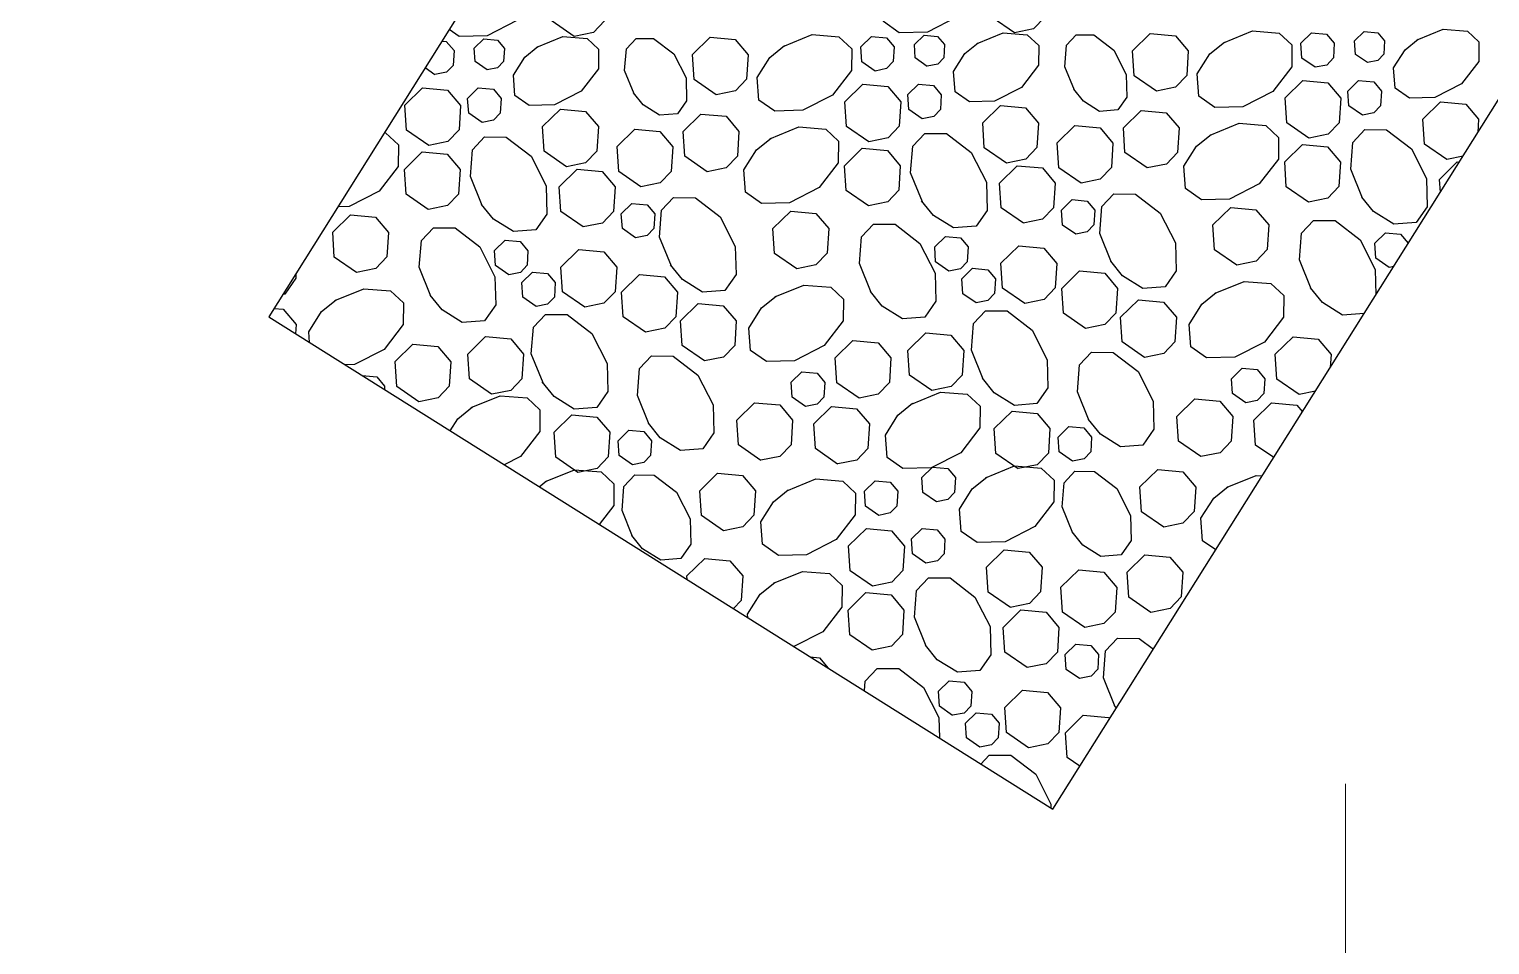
# Model space of a CAD drawing. Header units: inches. Extents: x 3312 to 5850, y 7905 to 11961.
# Drawn here: x 5199 to 5215.56, y 10042.54 to 10052.93 of the extents above; entities that cross this region are included whole.
import ezdxf

# ---------------------------------------------------------------- set-up
doc = ezdxf.new("R2010")
doc.units = ezdxf.units.IN
doc.header["$LTSCALE"] = 80
doc.header["$MEASUREMENT"] = 0
doc.linetypes.add('HIDDEN', pattern=[0.375, 0.25, -0.125])
doc.layers.add('grid', color=254, linetype='HIDDEN')
doc.layers.add('STORM', color=250, linetype='Continuous')

msp = doc.modelspace()

# ---------------------------------------------------------------- linework, layer by layer
at = {"color": 5, "const_width": 20}
msp.add_lwpolyline([(5203.247, 10035.586), (5170.469, 9929.604)], dxfattribs=at)
at = {"layer": 'grid', "color": 252, "linetype": 'HIDDEN', "lineweight": 0}
msp.add_line((5214.039, 8224.369), (5213.807, 11894.203), dxfattribs=at)
at = {"layer": 'STORM', "color": 1, "flags": 128}
msp.add_lwpolyline([(5201.713, 10049.664), (5210.606, 10044.081), (5221.771, 10061.867), (5212.878, 10067.45)], close=True, dxfattribs=at)
for points in [[(5208.96, 10053.621), (5209.29, 10053.755), (5209.593, 10053.731), (5209.738, 10053.595), (5209.736, 10053.349), (5209.519, 10053.068), (5209.183, 10052.896), (5208.864, 10052.888), (5208.684, 10053.014), (5208.664, 10053.268), (5208.808, 10053.495), (5208.974, 10053.63)], [(5204.24, 10053.69), (5204.298, 10053.713), (5204.602, 10053.69), (5204.747, 10053.554), (5204.744, 10053.308), (5204.528, 10053.026), (5204.191, 10052.854), (5203.873, 10052.846), (5203.76, 10052.925)], [(5205.178, 10052.845), (5204.926, 10053.02), (5204.908, 10053.301), (5205.109, 10053.499), (5205.393, 10053.473), (5205.54, 10053.3), (5205.522, 10053.022), (5205.396, 10052.89), (5205.178, 10052.846)], [(5210.17, 10052.887), (5209.917, 10053.062), (5209.899, 10053.343), (5210.1, 10053.541), (5210.385, 10053.515), (5210.531, 10053.342), (5210.513, 10053.063), (5210.387, 10052.931), (5210.17, 10052.887)], [(5212.539, 10052.774), (5212.868, 10052.908), (5213.172, 10052.885), (5213.317, 10052.749), (5213.314, 10052.503), (5213.098, 10052.221), (5212.761, 10052.049), (5212.443, 10052.041), (5212.262, 10052.167), (5212.243, 10052.421), (5212.387, 10052.649), (5212.552, 10052.783)], [(5214.173, 10052.549), (5214.036, 10052.643), (5214.026, 10052.795), (5214.135, 10052.902), (5214.289, 10052.888), (5214.368, 10052.795), (5214.358, 10052.644), (5214.29, 10052.573), (5214.173, 10052.549)], [(5214.737, 10052.807), (5215.033, 10052.928), (5215.306, 10052.906), (5215.437, 10052.784), (5215.434, 10052.563), (5215.24, 10052.309), (5214.937, 10052.155), (5214.65, 10052.147), (5214.487, 10052.26), (5214.47, 10052.489), (5214.6, 10052.694), (5214.749, 10052.815)], [(5203.678, 10052.794), (5203.727, 10052.789), (5203.815, 10052.686), (5203.804, 10052.518), (5203.729, 10052.439), (5203.598, 10052.413)], [(5204.19, 10052.466), (5204.054, 10052.56), (5204.044, 10052.712), (5204.152, 10052.819), (5204.306, 10052.804), (5204.385, 10052.711), (5204.376, 10052.561), (5204.308, 10052.49), (5204.19, 10052.466)], [(5204.754, 10052.724), (5205.05, 10052.844), (5205.323, 10052.823), (5205.454, 10052.701), (5205.452, 10052.479), (5205.257, 10052.226), (5204.954, 10052.071), (5204.667, 10052.064), (5204.505, 10052.177), (5204.488, 10052.406), (5204.617, 10052.611), (5204.766, 10052.732)], [(5205.857, 10052.194), (5205.749, 10052.461), (5205.769, 10052.707), (5205.878, 10052.824), (5206.078, 10052.822), (5206.306, 10052.647), (5206.445, 10052.375), (5206.451, 10052.117), (5206.35, 10051.97), (5206.144, 10051.955), (5205.959, 10052.071), (5205.851, 10052.205)], [(5206.788, 10052.184), (5206.536, 10052.359), (5206.517, 10052.64), (5206.719, 10052.838), (5207.003, 10052.812), (5207.15, 10052.639), (5207.132, 10052.361), (5207.006, 10052.229), (5206.788, 10052.184)], [(5207.548, 10052.733), (5207.877, 10052.867), (5208.18, 10052.843), (5208.326, 10052.707), (5208.323, 10052.461), (5208.107, 10052.18), (5207.77, 10052.008), (5207.451, 10051.999), (5207.271, 10052.125), (5207.252, 10052.379), (5207.396, 10052.607), (5207.561, 10052.742)], [(5208.589, 10052.454), (5208.438, 10052.559), (5208.427, 10052.728), (5208.547, 10052.846), (5208.718, 10052.83), (5208.806, 10052.727), (5208.795, 10052.56), (5208.72, 10052.481), (5208.589, 10052.454)], [(5209.181, 10052.507), (5209.045, 10052.602), (5209.035, 10052.754), (5209.144, 10052.861), (5209.297, 10052.846), (5209.376, 10052.753), (5209.367, 10052.603), (5209.299, 10052.531), (5209.181, 10052.508)], [(5209.745, 10052.766), (5210.041, 10052.886), (5210.315, 10052.864), (5210.445, 10052.742), (5210.443, 10052.521), (5210.248, 10052.267), (5209.945, 10052.113), (5209.659, 10052.106), (5209.496, 10052.219), (5209.479, 10052.447), (5209.608, 10052.652), (5209.757, 10052.773)], [(5210.849, 10052.236), (5210.74, 10052.503), (5210.76, 10052.748), (5210.87, 10052.866), (5211.069, 10052.864), (5211.297, 10052.689), (5211.436, 10052.416), (5211.443, 10052.158), (5211.341, 10052.012), (5211.135, 10051.996), (5210.951, 10052.113), (5210.842, 10052.247)], [(5211.779, 10052.226), (5211.527, 10052.4), (5211.508, 10052.682), (5211.71, 10052.879), (5211.995, 10052.853), (5212.141, 10052.681), (5212.123, 10052.402), (5211.997, 10052.27), (5211.78, 10052.226)], [(5213.58, 10052.496), (5213.429, 10052.6), (5213.418, 10052.769), (5213.539, 10052.888), (5213.709, 10052.872), (5213.797, 10052.769), (5213.786, 10052.602), (5213.711, 10052.522), (5213.58, 10052.496)], [(5203.598, 10052.412), (5203.487, 10052.489)], [(5203.527, 10051.609), (5203.275, 10051.783), (5203.256, 10052.065), (5203.457, 10052.262), (5203.742, 10052.236), (5203.889, 10052.064), (5203.871, 10051.785), (5203.745, 10051.653), (5203.527, 10051.609)], [(5204.132, 10051.871), (5203.981, 10051.975), (5203.969, 10052.144), (5204.09, 10052.263), (5204.261, 10052.247), (5204.349, 10052.144), (5204.338, 10051.976), (5204.263, 10051.897), (5204.132, 10051.871)], [(5208.518, 10051.65), (5208.266, 10051.825), (5208.247, 10052.106), (5208.449, 10052.304), (5208.734, 10052.278), (5208.88, 10052.105), (5208.862, 10051.827), (5208.736, 10051.695), (5208.518, 10051.651)], [(5209.124, 10051.912), (5208.972, 10052.017), (5208.961, 10052.186), (5209.082, 10052.304), (5209.252, 10052.289), (5209.34, 10052.185), (5209.33, 10052.018), (5209.254, 10051.939), (5209.124, 10051.912)], [(5213.509, 10051.692), (5213.257, 10051.866), (5213.239, 10052.148), (5213.44, 10052.346), (5213.725, 10052.319), (5213.871, 10052.147), (5213.853, 10051.868), (5213.727, 10051.736), (5213.51, 10051.692)], [(5214.115, 10051.954), (5213.963, 10052.059), (5213.952, 10052.227), (5214.073, 10052.346), (5214.244, 10052.331), (5214.332, 10052.227), (5214.321, 10052.06), (5214.245, 10051.981), (5214.115, 10051.954)], [(5215.072, 10051.451), (5214.819, 10051.626), (5214.801, 10051.907), (5215.002, 10052.105), (5215.287, 10052.079), (5215.433, 10051.906), (5215.424, 10051.755)], [(5205.09, 10051.368), (5204.837, 10051.543), (5204.818, 10051.824), (5205.02, 10052.022), (5205.305, 10051.996), (5205.451, 10051.823), (5205.433, 10051.544), (5205.307, 10051.413), (5205.089, 10051.368)], [(5206.685, 10051.312), (5206.432, 10051.487), (5206.414, 10051.768), (5206.615, 10051.966), (5206.9, 10051.94), (5207.046, 10051.767), (5207.028, 10051.489), (5206.902, 10051.357), (5206.685, 10051.312)], [(5210.081, 10051.41), (5209.828, 10051.584), (5209.81, 10051.866), (5210.011, 10052.063), (5210.296, 10052.037), (5210.442, 10051.864), (5210.424, 10051.586), (5210.298, 10051.454), (5210.08, 10051.41)], [(5211.676, 10051.354), (5211.423, 10051.528), (5211.405, 10051.81), (5211.606, 10052.007), (5211.891, 10051.981), (5212.037, 10051.808), (5212.019, 10051.53), (5211.893, 10051.399), (5211.676, 10051.354)], [(5203.026, 10051.755), (5203.038, 10051.754), (5203.183, 10051.618), (5203.18, 10051.372), (5202.964, 10051.09), (5202.627, 10050.919), (5202.499, 10050.915)], [(5205.934, 10051.14), (5205.682, 10051.314), (5205.663, 10051.596), (5205.865, 10051.793), (5206.15, 10051.768), (5206.296, 10051.595), (5206.278, 10051.316), (5206.152, 10051.185), (5205.934, 10051.14)], [(5207.396, 10051.686), (5207.725, 10051.819), (5208.029, 10051.796), (5208.174, 10051.66), (5208.172, 10051.413), (5207.955, 10051.132), (5207.619, 10050.96), (5207.3, 10050.952), (5207.12, 10051.078), (5207.101, 10051.332), (5207.244, 10051.56), (5207.41, 10051.694)], [(5209.126, 10050.97), (5208.992, 10051.298), (5209.016, 10051.602), (5209.152, 10051.747), (5209.398, 10051.745), (5209.679, 10051.528), (5209.851, 10051.192), (5209.86, 10050.873), (5209.734, 10050.693), (5209.48, 10050.674), (5209.252, 10050.817), (5209.117, 10050.983)], [(5210.925, 10051.182), (5210.673, 10051.356), (5210.655, 10051.638), (5210.856, 10051.835), (5211.141, 10051.809), (5211.287, 10051.636), (5211.269, 10051.358), (5211.143, 10051.226), (5210.925, 10051.182)], [(5212.388, 10051.727), (5212.717, 10051.861), (5213.02, 10051.837), (5213.165, 10051.701), (5213.163, 10051.455), (5212.946, 10051.174), (5212.61, 10051.002), (5212.291, 10050.994), (5212.111, 10051.12), (5212.092, 10051.373), (5212.235, 10051.601), (5212.401, 10051.735)], [(5214.117, 10051.011), (5213.983, 10051.34), (5214.007, 10051.643), (5214.143, 10051.789), (5214.389, 10051.786), (5214.671, 10051.57), (5214.842, 10051.233), (5214.851, 10050.915), (5214.725, 10050.734), (5214.471, 10050.715), (5214.243, 10050.859), (5214.109, 10051.024)], [(5204.135, 10050.928), (5204.001, 10051.257), (5204.025, 10051.56), (5204.161, 10051.706), (5204.407, 10051.703), (5204.688, 10051.487), (5204.86, 10051.15), (5204.868, 10050.831), (5204.742, 10050.651), (5204.489, 10050.632), (5204.261, 10050.775), (5204.126, 10050.941)], [(5208.514, 10050.924), (5208.261, 10051.099), (5208.243, 10051.38), (5208.444, 10051.578), (5208.729, 10051.552), (5208.875, 10051.379), (5208.857, 10051.101), (5208.732, 10050.969), (5208.514, 10050.925)], [(5213.505, 10050.966), (5213.252, 10051.14), (5213.234, 10051.422), (5213.435, 10051.619), (5213.72, 10051.594), (5213.866, 10051.421), (5213.849, 10051.143), (5213.723, 10051.01), (5213.505, 10050.966)], [(5203.522, 10050.883), (5203.27, 10051.057), (5203.251, 10051.338), (5203.453, 10051.536), (5203.738, 10051.51), (5203.884, 10051.338), (5203.866, 10051.059), (5203.74, 10050.927), (5203.523, 10050.883)], [(5215, 10051.081), (5214.991, 10051.224), (5215.192, 10051.422), (5215.213, 10051.42)], [(5215.257, 10051.489), (5215.072, 10051.452)], [(5205.279, 10050.685), (5205.027, 10050.86), (5205.008, 10051.141), (5205.21, 10051.339), (5205.495, 10051.313), (5205.641, 10051.14), (5205.623, 10050.862), (5205.497, 10050.73), (5205.279, 10050.685)], [(5210.271, 10050.727), (5210.018, 10050.901), (5209.999, 10051.183), (5210.201, 10051.38), (5210.486, 10051.355), (5210.632, 10051.182), (5210.614, 10050.903), (5210.488, 10050.772), (5210.27, 10050.727)], [(5205.874, 10050.561), (5205.723, 10050.666), (5205.711, 10050.834), (5205.832, 10050.953), (5206.003, 10050.938), (5206.091, 10050.834), (5206.08, 10050.667), (5206.005, 10050.588), (5205.874, 10050.561)], [(5206.279, 10050.242), (5206.145, 10050.571), (5206.169, 10050.874), (5206.305, 10051.019), (5206.551, 10051.017), (5206.832, 10050.801), (5207.004, 10050.464), (5207.013, 10050.145), (5206.887, 10049.965), (5206.633, 10049.946), (5206.405, 10050.089), (5206.271, 10050.255)], [(5210.865, 10050.603), (5210.714, 10050.707), (5210.703, 10050.876), (5210.824, 10050.995), (5210.994, 10050.979), (5211.082, 10050.876), (5211.071, 10050.709), (5210.996, 10050.629), (5210.865, 10050.603)], [(5211.27, 10050.283), (5211.137, 10050.612), (5211.16, 10050.916), (5211.296, 10051.061), (5211.542, 10051.058), (5211.824, 10050.842), (5211.995, 10050.506), (5212.004, 10050.187), (5211.878, 10050.006), (5211.624, 10049.988), (5211.396, 10050.131), (5211.262, 10050.297)], [(5212.692, 10050.253), (5212.44, 10050.427), (5212.421, 10050.709), (5212.623, 10050.907), (5212.907, 10050.881), (5213.054, 10050.708), (5213.036, 10050.429), (5212.91, 10050.298), (5212.692, 10050.253)], [(5202.71, 10050.17), (5202.457, 10050.344), (5202.439, 10050.626), (5202.64, 10050.823), (5202.925, 10050.797), (5203.072, 10050.624), (5203.054, 10050.346), (5202.928, 10050.214), (5202.71, 10050.17)], [(5207.701, 10050.211), (5207.449, 10050.386), (5207.43, 10050.667), (5207.632, 10050.865), (5207.917, 10050.839), (5208.063, 10050.666), (5208.045, 10050.388), (5207.919, 10050.256), (5207.701, 10050.212)], [(5213.536, 10049.982), (5213.402, 10050.311), (5213.426, 10050.615), (5213.562, 10050.76), (5213.808, 10050.757), (5214.089, 10050.541), (5214.261, 10050.204), (5214.269, 10049.916)], [(5203.553, 10049.899), (5203.42, 10050.228), (5203.444, 10050.531), (5203.58, 10050.676), (5203.826, 10050.674), (5204.107, 10050.458), (5204.279, 10050.121), (5204.287, 10049.802), (5204.161, 10049.622), (5203.908, 10049.603), (5203.68, 10049.746), (5203.545, 10049.912)], [(5208.545, 10049.94), (5208.411, 10050.269), (5208.435, 10050.573), (5208.571, 10050.718), (5208.817, 10050.716), (5209.098, 10050.499), (5209.27, 10050.162), (5209.278, 10049.844), (5209.153, 10049.663), (5208.899, 10049.644), (5208.671, 10049.788), (5208.536, 10049.954)], [(5209.427, 10050.185), (5209.275, 10050.29), (5209.265, 10050.459), (5209.386, 10050.577), (5209.556, 10050.562), (5209.644, 10050.458), (5209.634, 10050.291), (5209.558, 10050.212), (5209.427, 10050.185)], [(5214.419, 10050.227), (5214.267, 10050.332), (5214.256, 10050.5), (5214.377, 10050.619), (5214.547, 10050.603), (5214.636, 10050.5)], [(5204.436, 10050.144), (5204.284, 10050.248), (5204.273, 10050.417), (5204.394, 10050.536), (5204.565, 10050.52), (5204.653, 10050.416), (5204.642, 10050.25), (5204.567, 10050.17), (5204.436, 10050.144)], [(5205.297, 10049.775), (5205.045, 10049.95), (5205.026, 10050.231), (5205.228, 10050.428), (5205.513, 10050.403), (5205.659, 10050.229), (5205.641, 10049.951), (5205.515, 10049.819), (5205.297, 10049.775)], [(5210.288, 10049.817), (5210.036, 10049.991), (5210.017, 10050.273), (5210.219, 10050.47), (5210.504, 10050.444), (5210.65, 10050.271), (5210.632, 10049.993), (5210.506, 10049.861), (5210.288, 10049.817)], [(5202.02, 10050.153), (5202.021, 10050.104), (5201.895, 10049.923), (5201.875, 10049.922)], [(5204.745, 10049.782), (5204.594, 10049.887), (5204.583, 10050.056), (5204.704, 10050.174), (5204.874, 10050.159), (5204.962, 10050.055), (5204.952, 10049.888), (5204.876, 10049.809), (5204.745, 10049.782)], [(5205.986, 10049.491), (5205.734, 10049.666), (5205.715, 10049.947), (5205.917, 10050.145), (5206.202, 10050.119), (5206.348, 10049.946), (5206.33, 10049.667), (5206.204, 10049.536), (5205.986, 10049.492)], [(5209.737, 10049.824), (5209.585, 10049.928), (5209.574, 10050.097), (5209.695, 10050.216), (5209.866, 10050.2), (5209.953, 10050.097), (5209.943, 10049.929), (5209.867, 10049.85), (5209.737, 10049.824)], [(5210.977, 10049.533), (5210.725, 10049.708), (5210.706, 10049.989), (5210.908, 10050.187), (5211.193, 10050.16), (5211.339, 10049.987), (5211.321, 10049.709), (5211.195, 10049.577), (5210.977, 10049.533)], [(5214.471, 10050.238), (5214.419, 10050.227)], [(5202.463, 10049.851), (5202.792, 10049.984), (5203.095, 10049.961), (5203.241, 10049.825), (5203.238, 10049.579), (5203.022, 10049.297), (5202.685, 10049.125), (5202.575, 10049.123)], [(5207.454, 10049.892), (5207.783, 10050.026), (5208.087, 10050.002), (5208.232, 10049.866), (5208.229, 10049.62), (5208.013, 10049.339), (5207.676, 10049.167), (5207.358, 10049.159), (5207.177, 10049.285), (5207.158, 10049.538), (5207.302, 10049.767), (5207.467, 10049.901)], [(5212.445, 10049.934), (5212.774, 10050.068), (5213.078, 10050.044), (5213.223, 10049.908), (5213.221, 10049.662), (5213.004, 10049.38), (5212.668, 10049.209), (5212.349, 10049.2), (5212.169, 10049.326), (5212.15, 10049.58), (5212.293, 10049.808), (5212.459, 10049.943)], [(5214.136, 10049.705), (5213.89, 10049.686), (5213.662, 10049.83), (5213.528, 10049.995)], [(5201.774, 10049.76), (5201.877, 10049.751), (5202.023, 10049.578), (5202.017, 10049.473)], [(5202.176, 10049.373), (5202.167, 10049.497), (5202.311, 10049.725), (5202.476, 10049.859)], [(5206.653, 10049.165), (5206.401, 10049.339), (5206.382, 10049.621), (5206.584, 10049.818), (5206.868, 10049.792), (5207.015, 10049.619), (5206.997, 10049.341), (5206.871, 10049.209), (5206.653, 10049.165)], [(5211.644, 10049.206), (5211.392, 10049.381), (5211.373, 10049.662), (5211.575, 10049.86), (5211.86, 10049.834), (5212.006, 10049.661), (5211.988, 10049.383), (5211.862, 10049.251), (5211.644, 10049.206)], [(5204.824, 10048.916), (5204.69, 10049.245), (5204.714, 10049.548), (5204.85, 10049.694), (5205.096, 10049.691), (5205.378, 10049.475), (5205.55, 10049.138), (5205.558, 10048.82), (5205.432, 10048.639), (5205.178, 10048.62), (5204.95, 10048.764), (5204.815, 10048.929)], [(5209.815, 10048.958), (5209.682, 10049.287), (5209.706, 10049.59), (5209.841, 10049.735), (5210.087, 10049.733), (5210.369, 10049.516), (5210.541, 10049.18), (5210.549, 10048.861), (5210.423, 10048.681), (5210.169, 10048.662), (5209.941, 10048.805), (5209.807, 10048.971)], [(5204.241, 10048.788), (5203.989, 10048.962), (5203.971, 10049.244), (5204.172, 10049.441), (5204.457, 10049.415), (5204.603, 10049.243), (5204.585, 10048.964), (5204.46, 10048.832), (5204.242, 10048.788)], [(5209.233, 10048.829), (5208.98, 10049.004), (5208.962, 10049.285), (5209.163, 10049.483), (5209.448, 10049.457), (5209.594, 10049.284), (5209.576, 10049.006), (5209.451, 10048.874), (5209.233, 10048.83)], [(5213.399, 10048.786), (5213.146, 10048.96), (5213.128, 10049.242), (5213.329, 10049.439), (5213.614, 10049.413), (5213.76, 10049.24), (5213.751, 10049.09)], [(5203.416, 10048.702), (5203.164, 10048.877), (5203.145, 10049.158), (5203.347, 10049.356), (5203.631, 10049.33), (5203.778, 10049.157), (5203.76, 10048.879), (5203.634, 10048.747), (5203.416, 10048.702)], [(5208.408, 10048.744), (5208.155, 10048.918), (5208.136, 10049.2), (5208.338, 10049.398), (5208.623, 10049.372), (5208.769, 10049.199), (5208.751, 10048.92), (5208.625, 10048.788), (5208.408, 10048.744)], [(5211.018, 10048.488), (5210.885, 10048.817), (5210.908, 10049.12), (5211.044, 10049.265), (5211.29, 10049.263), (5211.572, 10049.046), (5211.744, 10048.71), (5211.752, 10048.391), (5211.626, 10048.211), (5211.372, 10048.192), (5211.144, 10048.335), (5211.01, 10048.501)], [(5206.027, 10048.446), (5205.894, 10048.775), (5205.917, 10049.078), (5206.053, 10049.224), (5206.299, 10049.221), (5206.58, 10049.005), (5206.752, 10048.668), (5206.761, 10048.35), (5206.635, 10048.169), (5206.381, 10048.15), (5206.153, 10048.294), (5206.019, 10048.459)], [(5202.772, 10048.999), (5202.94, 10048.984), (5203.027, 10048.88), (5203.025, 10048.84)], [(5207.802, 10048.649), (5207.65, 10048.754), (5207.639, 10048.923), (5207.76, 10049.041), (5207.931, 10049.026), (5208.019, 10048.922), (5208.008, 10048.755), (5207.932, 10048.676), (5207.802, 10048.649)], [(5212.793, 10048.691), (5212.642, 10048.795), (5212.63, 10048.964), (5212.751, 10049.083), (5212.922, 10049.067), (5213.01, 10048.963), (5212.999, 10048.796), (5212.923, 10048.717), (5212.793, 10048.691)], [(5204.01, 10048.636), (5204.339, 10048.77), (5204.643, 10048.746), (5204.788, 10048.61), (5204.786, 10048.364), (5204.569, 10048.082), (5204.384, 10047.987)], [(5209.002, 10048.677), (5209.331, 10048.811), (5209.634, 10048.788), (5209.78, 10048.651), (5209.777, 10048.405), (5209.561, 10048.124), (5209.224, 10047.952), (5208.905, 10047.944), (5208.725, 10048.07), (5208.706, 10048.324), (5208.849, 10048.551), (5209.015, 10048.686)], [(5213.583, 10048.823), (5213.399, 10048.786)], [(5203.771, 10048.372), (5203.858, 10048.51), (5204.024, 10048.644)], [(5207.293, 10048.038), (5207.04, 10048.213), (5207.021, 10048.494), (5207.223, 10048.692), (5207.508, 10048.666), (5207.654, 10048.493), (5207.636, 10048.215), (5207.51, 10048.083), (5207.292, 10048.039)], [(5208.164, 10047.996), (5207.912, 10048.171), (5207.894, 10048.452), (5208.095, 10048.65), (5208.38, 10048.624), (5208.526, 10048.451), (5208.508, 10048.172), (5208.382, 10048.041), (5208.165, 10047.997)], [(5210.211, 10047.943), (5209.958, 10048.117), (5209.94, 10048.399), (5210.142, 10048.597), (5210.426, 10048.571), (5210.572, 10048.398), (5210.555, 10048.12), (5210.429, 10047.988), (5210.211, 10047.944)], [(5212.283, 10048.08), (5212.031, 10048.255), (5212.013, 10048.536), (5212.214, 10048.734), (5212.499, 10048.708), (5212.645, 10048.535), (5212.627, 10048.257), (5212.501, 10048.124), (5212.284, 10048.08)], [(5213.11, 10048.07), (5212.903, 10048.212), (5212.885, 10048.494), (5213.086, 10048.691), (5213.371, 10048.665), (5213.436, 10048.589)], [(5205.22, 10047.902), (5204.967, 10048.076), (5204.949, 10048.358), (5205.15, 10048.555), (5205.435, 10048.529), (5205.581, 10048.356), (5205.563, 10048.078), (5205.438, 10047.946), (5205.22, 10047.902)], [(5205.837, 10047.987), (5205.686, 10048.092), (5205.675, 10048.261), (5205.796, 10048.379), (5205.967, 10048.364), (5206.055, 10048.26), (5206.044, 10048.093), (5205.968, 10048.014), (5205.837, 10047.987)], [(5210.829, 10048.029), (5210.677, 10048.133), (5210.666, 10048.302), (5210.787, 10048.421), (5210.958, 10048.405), (5211.045, 10048.301), (5211.035, 10048.134), (5210.959, 10048.056), (5210.829, 10048.029)], [(5204.85, 10047.798), (5205.179, 10047.932), (5205.483, 10047.908), (5205.628, 10047.772), (5205.625, 10047.526), (5205.46, 10047.312)], [(5209.284, 10047.568), (5209.132, 10047.673), (5209.121, 10047.842), (5209.242, 10047.961), (5209.413, 10047.945), (5209.501, 10047.842), (5209.49, 10047.675), (5209.415, 10047.595), (5209.284, 10047.568)], [(5209.841, 10047.84), (5210.17, 10047.974), (5210.474, 10047.95), (5210.619, 10047.814), (5210.617, 10047.568), (5210.4, 10047.286), (5210.063, 10047.115), (5209.745, 10047.106), (5209.565, 10047.232), (5209.546, 10047.486), (5209.689, 10047.714), (5209.855, 10047.848)], [(5211.863, 10047.28), (5211.611, 10047.454), (5211.592, 10047.736), (5211.794, 10047.933), (5212.079, 10047.907), (5212.225, 10047.735), (5212.207, 10047.457), (5212.081, 10047.325), (5211.863, 10047.281)], [(5204.779, 10047.739), (5204.863, 10047.807)], [(5205.84, 10047.173), (5205.72, 10047.469), (5205.741, 10047.742), (5205.863, 10047.873), (5206.085, 10047.871), (5206.338, 10047.676), (5206.493, 10047.373), (5206.5, 10047.086), (5206.387, 10046.924), (5206.159, 10046.907), (5205.953, 10047.036), (5205.832, 10047.185)], [(5206.872, 10047.238), (5206.62, 10047.413), (5206.601, 10047.694), (5206.803, 10047.892), (5207.087, 10047.866), (5207.234, 10047.693), (5207.216, 10047.415), (5207.09, 10047.283), (5206.872, 10047.239)], [(5207.59, 10047.693), (5207.919, 10047.827), (5208.223, 10047.803), (5208.367, 10047.667), (5208.365, 10047.421), (5208.149, 10047.14), (5207.812, 10046.968), (5207.494, 10046.96), (5207.313, 10047.086), (5207.294, 10047.339), (5207.438, 10047.567), (5207.603, 10047.702)], [(5208.631, 10047.414), (5208.48, 10047.519), (5208.469, 10047.688), (5208.59, 10047.806), (5208.76, 10047.791), (5208.848, 10047.687), (5208.837, 10047.52), (5208.762, 10047.441), (5208.631, 10047.414)], [(5210.832, 10047.214), (5210.711, 10047.511), (5210.732, 10047.784), (5210.855, 10047.914), (5211.076, 10047.912), (5211.33, 10047.717), (5211.484, 10047.414), (5211.492, 10047.128), (5211.378, 10046.965), (5211.15, 10046.948), (5210.945, 10047.077), (5210.824, 10047.227)], [(5212.581, 10047.735), (5212.91, 10047.868), (5212.98, 10047.863)], [(5212.453, 10047.023), (5212.304, 10047.127), (5212.285, 10047.381), (5212.429, 10047.609), (5212.594, 10047.743)], [(5208.56, 10046.61), (5208.308, 10046.785), (5208.289, 10047.067), (5208.491, 10047.264), (5208.776, 10047.238), (5208.922, 10047.065), (5208.904, 10046.787), (5208.778, 10046.655), (5208.56, 10046.611)], [(5209.165, 10046.873), (5209.014, 10046.977), (5209.003, 10047.146), (5209.124, 10047.264), (5209.295, 10047.249), (5209.382, 10047.145), (5209.372, 10046.978), (5209.296, 10046.899), (5209.165, 10046.873)], [(5210.123, 10046.37), (5209.87, 10046.544), (5209.852, 10046.826), (5210.053, 10047.023), (5210.338, 10046.998), (5210.484, 10046.825), (5210.466, 10046.546), (5210.34, 10046.414), (5210.122, 10046.37)], [(5211.718, 10046.314), (5211.465, 10046.488), (5211.447, 10046.77), (5211.648, 10046.968), (5211.933, 10046.941), (5212.079, 10046.769), (5212.062, 10046.49), (5211.935, 10046.359), (5211.718, 10046.314)], [(5206.458, 10046.685), (5206.456, 10046.728), (5206.657, 10046.926), (5206.942, 10046.9), (5207.088, 10046.727), (5207.07, 10046.449), (5206.982, 10046.356)], [(5207.438, 10046.645), (5207.767, 10046.779), (5208.071, 10046.756), (5208.216, 10046.62), (5208.214, 10046.374), (5207.997, 10046.092), (5207.669, 10045.925)], [(5210.967, 10046.142), (5210.715, 10046.316), (5210.697, 10046.598), (5210.898, 10046.795), (5211.183, 10046.769), (5211.329, 10046.597), (5211.311, 10046.318), (5211.185, 10046.186), (5210.968, 10046.142)], [(5207.145, 10046.254), (5207.143, 10046.292), (5207.286, 10046.52), (5207.452, 10046.654)], [(5209.168, 10045.93), (5209.035, 10046.259), (5209.058, 10046.562), (5209.194, 10046.707), (5209.44, 10046.705), (5209.721, 10046.488), (5209.893, 10046.152), (5209.902, 10045.833), (5209.776, 10045.653), (5209.522, 10045.634), (5209.294, 10045.777), (5209.16, 10045.943)], [(5208.556, 10045.885), (5208.303, 10046.059), (5208.285, 10046.34), (5208.486, 10046.538), (5208.771, 10046.512), (5208.917, 10046.339), (5208.899, 10046.061), (5208.774, 10045.929), (5208.556, 10045.885)], [(5210.312, 10045.687), (5210.06, 10045.862), (5210.042, 10046.143), (5210.243, 10046.341), (5210.528, 10046.315), (5210.674, 10046.142), (5210.656, 10045.863), (5210.53, 10045.732), (5210.312, 10045.687)], [(5210.907, 10045.563), (5210.756, 10045.667), (5210.745, 10045.836), (5210.866, 10045.955), (5211.036, 10045.939), (5211.124, 10045.836), (5211.114, 10045.668), (5211.038, 10045.59), (5210.907, 10045.563)], [(5211.312, 10045.243), (5211.179, 10045.573), (5211.202, 10045.876), (5211.338, 10046.021), (5211.584, 10046.019), (5211.745, 10045.895)], [(5207.854, 10045.809), (5207.959, 10045.799), (5208.059, 10045.68)], [(5208.468, 10045.423), (5208.477, 10045.533), (5208.613, 10045.678), (5208.859, 10045.676), (5209.14, 10045.46), (5209.312, 10045.123), (5209.318, 10044.89)], [(5209.469, 10045.145), (5209.318, 10045.25), (5209.307, 10045.419), (5209.428, 10045.538), (5209.599, 10045.522), (5209.686, 10045.418), (5209.676, 10045.251), (5209.6, 10045.172), (5209.469, 10045.146)], [(5210.33, 10044.777), (5210.078, 10044.951), (5210.059, 10045.233), (5210.261, 10045.43), (5210.546, 10045.404), (5210.692, 10045.231), (5210.674, 10044.953), (5210.548, 10044.821), (5210.331, 10044.777)], [(5209.778, 10044.784), (5209.627, 10044.889), (5209.616, 10045.057), (5209.737, 10045.176), (5209.908, 10045.16), (5209.996, 10045.057), (5209.985, 10044.89), (5209.909, 10044.811), (5209.778, 10044.784)], [(5210.911, 10044.568), (5210.767, 10044.668), (5210.748, 10044.949), (5210.95, 10045.147), (5211.235, 10045.121), (5211.248, 10045.105)], [(5211.326, 10045.229), (5211.304, 10045.257)], [(5209.789, 10044.594), (5209.883, 10044.695), (5210.13, 10044.693), (5210.411, 10044.477), (5210.583, 10044.14), (5210.584, 10044.095)]]:
    msp.add_lwpolyline(points, dxfattribs=at)

doc.saveas('drawing.dxf')
